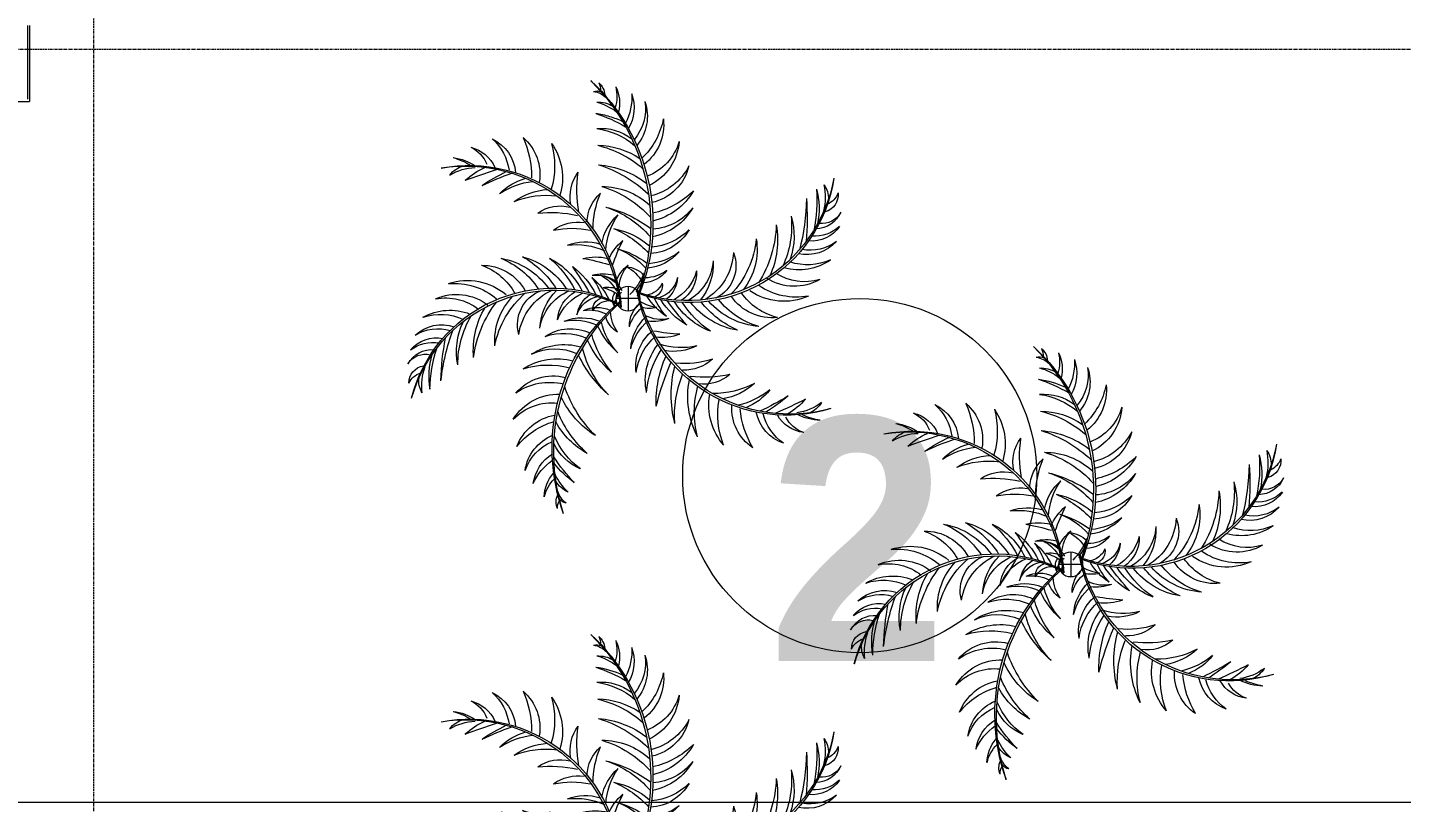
# Model space of a CAD drawing. Header units: millimetres. Extents: x 5357 to 201988, y -16345 to 109895.
# Drawn here: x 54653 to 60860, y 58337 to 61836 of the extents above; entities that cross this region are included whole.
import ezdxf

# ---------------------------------------------------------------- set-up
doc = ezdxf.new("R2010")
doc.units = ezdxf.units.MM
doc.linetypes.add('Grid Line', pattern=[22.225, 12.7, -3.175, 3.175, -3.175])
for name, color, linetype, lineweight in [('A-DETL-MEDM', 33, 'Continuous', 18), ('A-DETL-THIN', 151, 'Continuous', 9), ('A-WALL', 113, 'Continuous', 9), ('A-WALL-4', 113, 'Continuous', 18), ('G-ANNO-TEXT-1', 7, 'Continuous', 9), ('G-IMPT', 8, 'Continuous', 9), ('L-PLNT', 71, 'Continuous', 9), ('M-EQPM', 50, 'Continuous', 9), ('S-GRID-1', 1, 'Grid Line', 9)]:
    doc.layers.add(name, color=color, linetype=linetype, lineweight=lineweight)
doc.styles.add('Arial_B', font='arialbd_0.ttf', dxfattribs={"width": 0.95, "height": 1100})

# ---------------------------------------------------------------- blocks, each defined once
blk = doc.blocks.new('CAY PHAT TAI NUI - CAY PHAT TAI NUI_dwg-V717-TKCS_MB SÂN ĐƯỜNG NỘI BỘ')
at = {"layer": 'G-IMPT'}
for p, q in [((-27, 87), (-27, -143)), ((-142, -28), (88, -28))]:
    blk.add_line(p, q, dxfattribs=at)
blk.add_circle((-27, -28), 115, dxfattribs=at)
for centre, radius, start, end in [((1555, 686), 1817, 132.6655, 202.0611), ((1648, 675), 1889, 134.4929, 201.0725), ((400, 1808), 348, 153.5375, 193.5552), ((436, 1876), 358, 165.8758, 197.2634), ((351, 1881), 159, 129.8765, 177.3831), ((364, 1937), 133, 150.0492, 183.9567), ((217, 1687), 426, 160.9738, 220.018), ((264, 1759), 455, 171.5441, 219.4959), ((308, 1769), 392, 160.4234, 210.435), ((470, 1868), 533, 176.5724, 207.5063), ((407, 1302), 537, 105.1462, 127.4691), ((251, 1560), 260, 86.5707, 121.104), ((332, 1703), 221, 98.9889, 134.5565), ((270, 1833), 92.7, 72.3495, 118.8394), ((739, 314), 1475, 108.2479, 120.279), ((405, 816), 908, 106.5312, 114.8799), ((405, 816), 908, 98.1075, 106.4937), ((112, 1610), 475, 173.6919, 232.0994), ((310, 1788), 681, 190.6526, 226.6689), ((361, 880), 698, 97.7367, 130.2132), ((226, 1098), 476, 85.0356, 127.2973), ((-15, 1484), 494, 183.9122, 244.6665), ((-29, 1588), 498, 196.0518, 249.1113), ((1161, 1107), 571, 145.2695, 196.441), ((1466, 1224), 802, 164.9316, 196.0539), ((1255, 1143), 453, 130.5291, 189.4624), ((1762, 1122), 880, 155.5161, 180.8777), ((1417, 1124), 388, 115.1104, 175.1685), ((1585, 1104), 499, 131.8546, 171.2598), ((498, 426), 1017, 103.6674, 130.6694), ((272, 683), 732, 91.1382, 124.0248), ((1531, 1072), 333, 103.3982, 156.4869), ((1578, 1129), 295, 114.9497, 158.8367), ((1679, 822), 480, 97.2797, 124.4634), ((1787, 687), 634, 105.42, 120.9079), ((-152, 1325), 460, 193.1436, 257.542), ((-110, 1475), 553, 207.4653, 256.2646), ((603, 91), 1193, 107.2093, 133.4993), ((323, 366), 868, 94.8524, 127.2209), ((1468, -209), 1434, 79.4254, 175.9631), ((1504, -245), 1464, 81.0545, 175.1756), ((298, -535), 1890, 56.3077, 64.245), ((-702, -4786), 6272, 69.406, 72.2405), ((1059, 604), 656, 47.2245, 66.3575), ((1398, 714), 491, 58.9885, 88.6049), ((1449, 975), 257, 38.3487, 73.8532), ((-586, 1353), 1400, 190.2203, 290.1421), ((-605, 1310), 1375, 188.6175, 290.9058), ((-1699, 914), 215, 143.1261, 181.9236), ((-1314, 928), 569, 168.36, 193.4581), ((-655, 991), 1109, 349.3845, 8.7831), ((147, 934), 371, 347.8793, 37.5984), ((777, 335), 746, 57.193, 82.7939), ((795, 583), 540, 44.4905, 74.8429), ((200, -1375), 2671, 64.5854, 71.0796), ((-1841, 948), 164, 173.6087, 255.3147), ((-1833, 1026), 181, 199.2253, 246.7417), ((-1105, 816), 720, 164.9542, 191.1318), ((-516, 891), 1289, 175.0476, 192.4111), ((594, 731), 2307, 175.4785, 185.487), ((254, 931), 1960, 180.5402, 194.9077), ((-83, 1557), 801, 225.5325, 257.3267), ((-121, 1291), 605, 210.2813, 256.7926), ((501, 74), 993, 106.4031, 138.081), ((219, 360), 667, 89.9, 132.4205), ((-537, 630), 838, 359.6532, 23.468), ((-32, 675), 392, 2.9263, 47.5949), ((743, 123), 821, 68.5185, 97.1248), ((698, 413), 586, 53.9406, 86.7899), ((-1855, 873), 195, 206.2075, 278.3171), ((-1792, 885), 257, 202.53, 269.2067), ((-140, 1117), 576, 210.3308, 258.2326), ((-226, 1141), 517, 217.4708, 266.0439), ((469, -312), 1181, 104.1189, 126.9152), ((474, -60), 940, 108.1558, 139.078), ((700, -326), 1109, 83.637, 103.0356), ((609, 473), 371, 54.8217, 104.5408), ((-1757, 832), 318, 214.5411, 275.4551), ((-1783, 903), 344, 226.9372, 274.4317), ((-932, 560), 658, 163.4115, 199.2714), ((-652, 659), 915, 174.4333, 204.6254), ((-648, 519), 787, 169.2846, 205.0198), ((-352, 695), 1070, 181.598, 212.3759), ((-471, 387), 654, 3.4409, 34.7173), ((-256, 396), 486, 11.1959, 48.3015), ((443, 300), 392, 53.9226, 98.5912), ((-621, 436), 621, 170.7591, 217.8247), ((-355, 622), 884, 185.6411, 223.5203), ((-220, 834), 437, 209.251, 267.4647), ((-208, 1004), 549, 224.3227, 265.8007), ((260, -110), 757, 101.5461, 130.3104), ((470, -234), 938, 112.642, 137.4329), ((-316, 124), 519, 23.4136, 49.3727), ((-1702, -347), 1928, 19.23, 26.6394), ((500, -204), 838, 78.0495, 101.8643), ((-1742, 834), 407, 232.7631, 281.0044), ((-1711, 757), 371, 221.6824, 282.5793), ((-701, 283), 342, 158.8472, 243.0968), ((-475, 433), 545, 182.7548, 239.8242), ((-163, 711), 456, 221.0382, 264.3552), ((-191, 807), 507, 231.3553, 266.6037), ((303, -383), 857, 105.2804, 126.3421), ((303, -174), 658, 110.0896, 138.9984), ((463, -174), 654, 83.0252, 114.3015), ((372, 20), 486, 69.441, 106.5465), ((-1635, 761), 519, 235.0666, 285.6208), ((-1718, 805), 515, 245.4761, 288.9065), ((-289, 301), 540, 177.157, 219.4208), ((-366, 358), 463, 183.7789, 241.043), ((15, -2), 276, 95.894, 134.6668), ((146, -41), 351, 116.9691, 150.5256), ((-267, 67), 324, 3.0252, 42.9115), ((-270, -18), 389, 22.3429, 51.7944), ((721, -1550), 1928, 99.6827, 107.092), ((279, -155), 519, 76.9493, 102.9084), ((920, -305), 717, 126.2722, 154.0079), ((4229, -2339), 4556, 145.0164, 148.7416), ((1020, -263), 688, 116.7081, 153.6869), ((1335, -389), 969, 130.1064, 152.7587), ((1149, -314), 705, 105.0601, 147.7387), ((1406, -413), 896, 119.4093, 147.3895), ((1296, -346), 709, 100.2908, 144.0247), ((1441, -339), 742, 111.436, 147.2707), ((1346, -178), 464, 89.3204, 151.136), ((1545, -262), 581, 109.4272, 151.0014), ((-1688, 627), 496, 253.0795, 302.6056), ((-1592, 574), 486, 240.2787, 301.8143), ((-240, 351), 448, 195.2039, 241.2333), ((-348, 223), 324, 178.1536, 236.2901), ((-202, 187), 290, 183.2996, 229.6206), ((-241, 225), 258, 192.0811, 252.8057), ((-159, 411), 290, 216.7085, 267.5007), ((-187, 507), 339, 232.7518, 269.7736), ((382, 435), 602, 201.4489, 224.7395), ((104, 247), 284, 186.3094, 223.0804), ((284, -93), 290, 100.082, 150.8741), ((382, -112), 339, 116.1252, 153.147), ((271, -130), 324, 83.4105, 123.2969), ((205, -183), 389, 74.5276, 103.9792), ((683, -285), 587, 128.9882, 154.5528), ((834, -220), 651, 143.0281, 161.2689), ((1484, -422), 565, 71.5751, 130.1478), ((-1552, 350), 1464, 254.7886, 348.9098), ((-1520, 310), 1434, 253.1595, 349.6972), ((-1611, 611), 625, 259.4757, 304.2065), ((-1494, 512), 565, 245.8985, 304.4712), ((-1571, 359), 581, 283.7506, 325.3247), ((-234, 97), 117, 169.3573, 249.7771), ((-179, 187), 183, 202.0223, 262.5403), ((-78, -112), 183, 5.2465, 51.9003), ((663, -1348), 1400, 15.8969, 115.8188), ((338, -392), 486, 105.4698, 124.689), ((678, -1304), 1375, 14.2942, 116.5824), ((166, -194), 274, 81.1818, 112.0501), ((0, -41), 117, 332.5815, 32.6083), ((166, -227), 290, 8.9763, 55.2972), ((219, -386), 448, 20.8805, 66.9099), ((314, -248), 324, 3.8302, 61.9668), ((346, -380), 463, 9.4556, 66.7197), ((263, -331), 540, 2.8337, 45.0974), ((462, -444), 545, 8.4315, 65.5008), ((671, -273), 342, 344.5238, 68.7734), ((361, -644), 884, 11.3177, 49.1969), ((1610, -509), 625, 85.1523, 129.8831), ((1587, -474), 486, 65.9553, 127.491), ((-1382, 256), 464, 263.6437, 325.4594), ((-1460, 425), 742, 285.7594, 321.594), ((-1316, 417), 709, 274.6142, 318.3481), ((-1418, 496), 896, 293.7326, 321.7128), ((-1172, 371), 705, 279.3835, 322.062), ((-1049, 307), 688, 291.0314, 328.0102), ((-1350, 465), 969, 304.4297, 327.082), ((-945, 340), 717, 300.5955, 328.3312), ((-4036, 2691), 4556, 319.3398, 323.065), ((-711, 296), 587, 303.3116, 328.8762), ((-868, 247), 651, 317.3515, 335.5923), ((-377, 368), 486, 279.2039, 298.4231), ((-228, 153), 274, 254.9159, 285.7842), ((-367, -383), 339, 15.5459, 52.5677), ((-330, -289), 290, 359.5026, 50.2948), ((-1217, -1468), 1889, 341.9561, 48.5357), ((-1130, -1436), 1817, 340.1287, 49.5243), ((265, -400), 290, 64.1718, 114.9639), ((143, -229), 183, 27.699, 88.2169), ((189, -134), 117, 355.0339, 75.4538), ((208, -260), 258, 17.7578, 78.4823), ((607, -432), 621, 356.4358, 43.5014), ((365, -717), 1070, 7.2747, 38.0526), ((642, -513), 787, 354.9612, 30.6965), ((1688, -517), 496, 78.7561, 128.2822), ((-339, 100), 324, 257.1446, 297.031), ((-267, 146), 389, 248.2617, 277.7133), ((-545, -624), 507, 14.1494, 49.3978), ((-508, -531), 456, 3.8323, 47.1493), ((-416, -94), 658, 317.5529, 346.4616), ((-214, -140), 351, 324.4323, 357.9888), ((-80, -114), 276, 303.3573, 342.13), ((334, -473), 339, 80.215, 117.2368), ((407, -664), 456, 68.5015, 111.8185), ((475, -738), 507, 78.8186, 114.0669), ((660, -652), 915, 0.11, 30.302), ((1649, -656), 519, 60.7432, 111.2974), ((1736, -691), 515, 71.1528, 114.5832), ((929, -526), 658, 349.0881, 24.948), ((-631, 1561), 1928, 273.4168, 280.8261), ((-344, 126), 519, 250.6834, 276.6425), ((-650, -791), 549, 7.1168, 48.5948), ((-538, -663), 437, 352.0451, 50.2588), ((-512, 91), 857, 312.7436, 333.8053), ((-591, -118), 938, 320.1052, 344.8961), ((513, -748), 437, 56.7143, 114.928), ((581, -904), 549, 71.7859, 113.264), ((1724, -644), 371, 47.3591, 108.2559), ((-215, -1012), 1960, 6.2169, 20.5843), ((1762, -718), 407, 58.4397, 106.6811), ((-525, 165), 654, 256.7593, 288.0357), ((-456, -38), 486, 243.1751, 280.2806), ((-1097, -995), 900, 5.4665, 32.5493), ((-724, -797), 534, 347.879, 38.8732), ((-348, -131), 757, 309.0093, 337.7736), ((-514, -275), 940, 315.619, 346.5413), ((573, -1036), 576, 57.794, 105.6958), ((661, -1017), 517, 64.934, 113.5071), ((-573, -846), 2307, 1.1551, 11.1637), ((1777, -714), 318, 40.2177, 101.1317), ((1810, -783), 344, 52.6139, 100.1084), ((548, -896), 1289, 0.7243, 18.0878), ((1817, -764), 257, 28.2066, 94.8834), ((-559, 199), 838, 251.7836, 275.5984), ((-557, -308), 392, 227.6568, 272.3253), ((-3068, -1735), 2861, 14.0564, 22.8618), ((-1378, -1007), 1086, 358.2571, 23.9141), ((-626, -48), 1181, 311.5821, 334.3785), ((637, -1199), 605, 57.7445, 104.2558), ((1126, -763), 720, 350.6309, 16.8085), ((1879, -745), 195, 31.8841, 103.9938), ((-744, 342), 1109, 257.3711, 276.7697), ((-741, -462), 371, 228.5558, 278.2749), ((-1492, -1128), 1027, 355.921, 22.071), ((-1463, -933), 1030, 344.9174, 15.2332), ((726, -1453), 801, 72.9957, 104.79), ((680, -1215), 460, 40.6068, 105.0053), ((1345, -854), 569, 354.0366, 19.1347), ((1872, -822), 164, 359.2853, 80.9914), ((1727, -802), 215, 328.8028, 7.6003), ((1872, -900), 181, 24.902, 72.4184), ((-938, -551), 540, 218.2246, 248.577), ((-892, -306), 746, 230.9271, 256.528), ((-835, -99), 821, 242.2526, 270.8589), ((-823, -392), 586, 227.6747, 260.5241), ((-1534, -1095), 883, 344.6764, 16.0059), ((-1431, -947), 841, 333.0371, 10.588), ((-559, -468), 1193, 314.6726, 340.9626), ((711, -1368), 553, 54.9285, 103.7278), ((-1552, -615), 491, 232.7226, 262.339), ((-1631, -869), 257, 212.0828, 247.5873), ((1136, 4622), 6272, 243.1401, 245.9747), ((-1202, -543), 656, 220.9587, 240.0916), ((-132, 1330), 2671, 238.3195, 244.8137), ((-321, 506), 1890, 230.0418, 237.9791), ((-1456, -1057), 453, 304.2632, 3.1965), ((-1359, -1032), 571, 319.0036, 10.1751), ((-1674, -1115), 802, 338.6657, 9.788), ((-184, -583), 868, 302.3156, 334.6841), ((631, -1420), 494, 31.3755, 92.1297), ((692, -1506), 498, 43.515, 96.5745), ((-1843, -692), 480, 271.0138, 298.1976), ((-1935, -546), 634, 279.1542, 294.6421), ((-1722, -957), 333, 277.1323, 330.2211), ((-1775, -1008), 295, 288.6838, 332.5709), ((-1615, -1021), 388, 288.8445, 348.9026), ((-1780, -983), 499, 305.5887, 344.9939), ((-1958, -981), 880, 329.2502, 354.6118), ((-312, -717), 1017, 311.1306, 338.1326), ((576, -1590), 475, 21.1552, 79.5627), ((7, -841), 732, 298.6014, 331.488), ((483, -1839), 681, 38.1159, 74.1321), ((19, -1057), 698, 305.1999, 337.6764), ((240, -1188), 476, 292.4989, 334.7606), ((520, -1707), 426, 8.437, 67.4813), ((511, -1792), 455, 19.0073, 66.9591), ((-577, -729), 1475, 315.7112, 327.7422), ((378, -1984), 533, 24.0356, 54.9695), ((476, -1821), 392, 7.8866, 57.8982), ((-50, -1020), 908, 305.5707, 322.3431), ((173, -1452), 537, 312.6095, 334.9323), ((413, -1898), 348, 1.0007, 41.0185), ((431, -1610), 260, 294.034, 328.5673), ((412, -1975), 358, 13.3391, 44.7266), ((424, -1774), 221, 306.4521, 342.0198), ((540, -1860), 92.7, 279.8128, 326.3027), ((504, -1996), 133, 357.5124, 31.4199), ((490, -1941), 159, 337.3398, 24.8463)]:
    blk.add_arc(centre, radius, start, end, dxfattribs=at)
blk = doc.blocks.new('CAY PHAT TAI NUI - CAY PHAT TAI NUI-V718-TKCS_MB SÂN ĐƯỜNG NỘI BỘ')
at = {"extrusion": (0, 0, -1), "xscale": 0.48, "yscale": 0.48, "zscale": -0.48, "rotation": 180}
blk.add_blockref('CAY PHAT TAI NUI - CAY PHAT TAI NUI_dwg-V717-TKCS_MB SÂN ĐƯỜNG NỘI BỘ', (0, 0), dxfattribs=at)
blk = doc.blocks.new('CAY PHAT TAI NUI - CAY PHAT TAI NUI_dwg-2249753-TKCS_MB SÂN ĐƯỜNG NỘI BỘ')
at = {"layer": 'G-IMPT'}
for p, q in [((-27, 87), (-27, -143)), ((-142, -28), (88, -28))]:
    blk.add_line(p, q, dxfattribs=at)
blk.add_circle((-27, -28), 115, dxfattribs=at)
for centre, radius, start, end in [((1555, 686), 1817, 132.6655, 202.0611), ((1648, 675), 1889, 134.4929, 201.0725), ((400, 1808), 348, 153.5375, 193.5552), ((436, 1876), 358, 165.8758, 197.2634), ((351, 1881), 159, 129.8765, 177.3831), ((364, 1937), 133, 150.0492, 183.9567), ((217, 1687), 426, 160.9738, 220.018), ((264, 1759), 455, 171.5441, 219.4959), ((308, 1769), 392, 160.4234, 210.435), ((470, 1868), 533, 176.5724, 207.5063), ((407, 1302), 537, 105.1462, 127.4691), ((251, 1560), 260, 86.5707, 121.104), ((332, 1703), 221, 98.9889, 134.5565), ((270, 1833), 92.7, 72.3495, 118.8394), ((739, 314), 1475, 108.2479, 120.279), ((405, 816), 908, 98.1075, 114.8799), ((112, 1610), 475, 173.6919, 232.0994), ((310, 1788), 681, 190.6526, 226.6689), ((361, 880), 698, 97.7367, 130.2132), ((226, 1098), 476, 85.0356, 127.2973), ((-15, 1484), 494, 183.9122, 244.6665), ((-29, 1588), 498, 196.0518, 249.1113), ((1161, 1107), 571, 145.2695, 196.441), ((1466, 1224), 802, 164.9316, 196.0539), ((1255, 1143), 453, 130.5291, 189.4624), ((1762, 1122), 880, 155.5161, 180.8777), ((1417, 1124), 388, 115.1104, 175.1685), ((1585, 1104), 499, 131.8546, 171.2598), ((498, 426), 1017, 103.6674, 130.6694), ((272, 683), 732, 91.1382, 124.0248), ((1531, 1072), 333, 103.3982, 156.4869), ((1578, 1129), 295, 114.9497, 158.8367), ((1679, 822), 480, 97.2797, 124.4634), ((1787, 687), 634, 105.42, 120.9079), ((-152, 1325), 460, 193.1436, 257.542), ((-110, 1475), 553, 207.4653, 256.2646), ((603, 91), 1193, 107.2093, 133.4993), ((323, 366), 868, 94.8524, 127.2209), ((1468, -209), 1434, 79.4254, 175.9631), ((1504, -245), 1464, 81.0545, 175.1756), ((298, -535), 1890, 56.3077, 64.245), ((-702, -4786), 6272, 69.406, 72.2405), ((1059, 604), 656, 47.2245, 66.3575), ((1398, 714), 491, 58.9885, 88.6049), ((1449, 975), 257, 38.3487, 73.8532), ((-586, 1353), 1400, 190.2203, 290.1421), ((-605, 1310), 1375, 188.6175, 290.9058), ((-1699, 914), 215, 143.1261, 181.9236), ((-1314, 928), 569, 168.36, 193.4581), ((-655, 991), 1109, 349.3845, 8.7831), ((147, 934), 371, 347.8793, 37.5984), ((777, 335), 746, 57.193, 82.7939), ((795, 583), 540, 44.4905, 74.8429), ((200, -1375), 2671, 64.5854, 71.0796), ((-1841, 948), 164, 173.6087, 255.3147), ((-1833, 1026), 181, 199.2253, 246.7417), ((-1105, 816), 720, 164.9542, 191.1318), ((-516, 891), 1289, 175.0476, 192.4111), ((594, 731), 2307, 175.4785, 185.487), ((254, 931), 1960, 180.5402, 194.9077), ((-83, 1557), 801, 225.5325, 257.3267), ((-121, 1291), 605, 210.2813, 256.7926), ((501, 74), 993, 106.4031, 138.081), ((219, 360), 667, 89.9, 132.4205), ((-537, 630), 838, 359.6532, 23.468), ((-32, 675), 392, 2.9263, 47.5949), ((743, 123), 821, 68.5185, 97.1248), ((698, 413), 586, 53.9406, 86.7899), ((-1855, 873), 195, 206.2075, 278.3171), ((-1792, 885), 257, 202.53, 269.2067), ((-140, 1117), 576, 210.3308, 258.2326), ((-226, 1141), 517, 217.4708, 266.0439), ((469, -312), 1181, 104.1189, 126.9152), ((474, -60), 940, 108.1558, 139.078), ((700, -326), 1109, 83.637, 103.0356), ((609, 473), 371, 54.8217, 104.5408), ((-1757, 832), 318, 214.5411, 275.4551), ((-1783, 903), 344, 226.9372, 274.4317), ((-932, 560), 658, 163.4115, 199.2714), ((-652, 659), 915, 174.4333, 204.6254), ((-648, 519), 787, 169.2846, 205.0198), ((-352, 695), 1070, 181.598, 212.3759), ((-471, 387), 654, 3.4409, 34.7173), ((-256, 396), 486, 11.1959, 48.3015), ((443, 300), 392, 53.9226, 98.5912), ((-621, 436), 621, 170.7591, 217.8247), ((-355, 622), 884, 185.6411, 223.5203), ((-220, 834), 437, 209.251, 267.4647), ((-208, 1004), 549, 224.3227, 265.8007), ((260, -110), 757, 101.5461, 130.3104), ((470, -234), 938, 112.642, 137.4329), ((-316, 124), 519, 23.4136, 49.3727), ((-1702, -347), 1928, 19.23, 26.6394), ((500, -204), 838, 78.0495, 101.8643), ((-1742, 834), 407, 232.7631, 281.0044), ((-1711, 757), 371, 221.6824, 282.5793), ((-701, 283), 342, 158.8472, 243.0968), ((-475, 433), 545, 182.7548, 239.8242), ((-163, 711), 456, 221.0382, 264.3552), ((-191, 807), 507, 231.3553, 266.6037), ((303, -383), 857, 105.2804, 126.3421), ((303, -174), 658, 110.0896, 138.9984), ((463, -174), 654, 83.0252, 114.3015), ((372, 20), 486, 69.441, 106.5465), ((-1635, 761), 519, 235.0666, 285.6208), ((-1718, 805), 515, 245.4761, 288.9065), ((-289, 301), 540, 177.157, 219.4208), ((-366, 358), 463, 183.7789, 241.043), ((15, -2), 276, 95.894, 134.6668), ((146, -41), 351, 116.9691, 150.5256), ((-267, 67), 324, 3.0252, 42.9115), ((-270, -18), 389, 22.3429, 51.7944), ((721, -1550), 1928, 99.6827, 107.092), ((279, -155), 519, 76.9493, 102.9084), ((920, -305), 717, 126.2722, 154.0079), ((4229, -2339), 4556, 145.0164, 148.7416), ((1020, -263), 688, 116.7081, 153.6869), ((1335, -389), 969, 130.1064, 152.7587), ((1149, -314), 705, 105.0601, 147.7387), ((1406, -413), 896, 119.4093, 147.3895), ((1296, -346), 709, 100.2908, 144.0247), ((1441, -339), 742, 111.436, 147.2707), ((1346, -178), 464, 89.3204, 151.136), ((1545, -262), 581, 109.4272, 151.0014), ((-1688, 627), 496, 253.0795, 302.6056), ((-1592, 574), 486, 240.2787, 301.8143), ((-240, 351), 448, 195.2039, 241.2333), ((-348, 223), 324, 178.1536, 236.2901), ((-202, 187), 290, 183.2996, 229.6206), ((-241, 225), 258, 192.0811, 252.8057), ((-159, 411), 290, 216.7085, 267.5007), ((-187, 507), 339, 232.7518, 269.7736), ((382, 435), 602, 201.4489, 224.7395), ((104, 247), 284, 186.3094, 223.0804), ((284, -93), 290, 100.082, 150.8741), ((382, -112), 339, 116.1252, 153.147), ((271, -130), 324, 83.4105, 123.2969), ((205, -183), 389, 74.5276, 103.9792), ((683, -285), 587, 128.9882, 154.5528), ((834, -220), 651, 143.0281, 161.2689), ((1484, -422), 565, 71.5751, 130.1478), ((-1552, 350), 1464, 254.7886, 348.9098), ((-1520, 310), 1434, 253.1595, 349.6972), ((-1611, 611), 625, 259.4757, 304.2065), ((-1494, 512), 565, 245.8985, 304.4712), ((-1571, 359), 581, 283.7506, 325.3247), ((-234, 97), 117, 169.3573, 249.7771), ((-179, 187), 183, 202.0223, 262.5403), ((-78, -112), 183, 5.2465, 51.9003), ((663, -1348), 1400, 15.8969, 115.8188), ((338, -392), 486, 105.4698, 124.689), ((678, -1304), 1375, 14.2942, 116.5824), ((166, -194), 274, 81.1818, 112.0501), ((0, -41), 117, 332.5815, 32.6083), ((166, -227), 290, 8.9763, 55.2972), ((219, -386), 448, 20.8805, 66.9099), ((314, -248), 324, 3.8302, 61.9668), ((346, -380), 463, 9.4556, 66.7197), ((263, -331), 540, 2.8337, 45.0974), ((462, -444), 545, 8.4315, 65.5008), ((671, -273), 342, 344.5238, 68.7734), ((361, -644), 884, 11.3177, 49.1969), ((1610, -509), 625, 85.1523, 129.8831), ((1587, -474), 486, 65.9553, 127.491), ((-1382, 256), 464, 263.6437, 325.4594), ((-1460, 425), 742, 285.7594, 321.594), ((-1316, 417), 709, 274.6142, 318.3481), ((-1418, 496), 896, 293.7326, 321.7128), ((-1172, 371), 705, 279.3835, 322.062), ((-1049, 307), 688, 291.0314, 328.0102), ((-1350, 465), 969, 304.4297, 327.082), ((-945, 340), 717, 300.5955, 328.3312), ((-4036, 2691), 4556, 319.3398, 323.065), ((-711, 296), 587, 303.3116, 328.8762), ((-868, 247), 651, 317.3515, 335.5923), ((-377, 368), 486, 279.2039, 298.4231), ((-228, 153), 274, 254.9159, 285.7842), ((-367, -383), 339, 15.5459, 52.5677), ((-330, -289), 290, 359.5026, 50.2948), ((-1217, -1468), 1889, 341.9561, 48.5357), ((-1130, -1436), 1817, 340.1287, 49.5243), ((265, -400), 290, 64.1718, 114.9639), ((143, -229), 183, 27.699, 88.2169), ((189, -134), 117, 355.0339, 75.4538), ((208, -260), 258, 17.7578, 78.4823), ((607, -432), 621, 356.4358, 43.5014), ((365, -717), 1070, 7.2747, 38.0526), ((642, -513), 787, 354.9612, 30.6965), ((1688, -517), 496, 78.7561, 128.2822), ((-339, 100), 324, 257.1446, 297.031), ((-267, 146), 389, 248.2617, 277.7133), ((-545, -624), 507, 14.1494, 49.3978), ((-508, -531), 456, 3.8323, 47.1493), ((-416, -94), 658, 317.5529, 346.4616), ((-214, -140), 351, 324.4323, 357.9888), ((-80, -114), 276, 303.3573, 342.13), ((334, -473), 339, 80.215, 117.2368), ((407, -664), 456, 68.5015, 111.8185), ((475, -738), 507, 78.8186, 114.0669), ((660, -652), 915, 0.11, 30.302), ((1649, -656), 519, 60.7432, 111.2974), ((1736, -691), 515, 71.1528, 114.5832), ((929, -526), 658, 349.0881, 24.948), ((-631, 1561), 1928, 273.4168, 280.8261), ((-344, 126), 519, 250.6834, 276.6425), ((-650, -791), 549, 7.1168, 48.5948), ((-538, -663), 437, 352.0451, 50.2588), ((-512, 91), 857, 312.7436, 333.8053), ((-591, -118), 938, 320.1052, 344.8961), ((513, -748), 437, 56.7143, 114.928), ((581, -904), 549, 71.7859, 113.264), ((1724, -644), 371, 47.3591, 108.2559), ((-215, -1012), 1960, 6.2169, 20.5843), ((1762, -718), 407, 58.4397, 106.6811), ((-525, 165), 654, 256.7593, 288.0357), ((-456, -38), 486, 243.1751, 280.2806), ((-1097, -995), 900, 5.4665, 32.5493), ((-724, -797), 534, 347.879, 38.8732), ((-348, -131), 757, 309.0093, 337.7736), ((-514, -275), 940, 315.619, 346.5413), ((573, -1036), 576, 57.794, 105.6958), ((661, -1017), 517, 64.934, 113.5071), ((-573, -846), 2307, 1.1551, 11.1637), ((1777, -714), 318, 40.2177, 101.1317), ((1810, -783), 344, 52.6139, 100.1084), ((548, -896), 1289, 0.7243, 18.0878), ((1817, -764), 257, 28.2066, 94.8834), ((-559, 199), 838, 251.7836, 275.5984), ((-557, -308), 392, 227.6568, 272.3253), ((-3068, -1735), 2861, 14.0564, 22.8618), ((-1378, -1007), 1086, 358.2571, 23.9141), ((-626, -48), 1181, 311.5821, 334.3785), ((637, -1199), 605, 57.7445, 104.2558), ((1126, -763), 720, 350.6309, 16.8085), ((1879, -745), 195, 31.8841, 103.9938), ((-744, 342), 1109, 257.3711, 276.7697), ((-741, -462), 371, 228.5558, 278.2749), ((-1492, -1128), 1027, 355.921, 22.071), ((-1463, -933), 1030, 344.9174, 15.2332), ((726, -1453), 801, 72.9957, 104.79), ((680, -1215), 460, 40.6068, 105.0053), ((1345, -854), 569, 354.0366, 19.1347), ((1872, -822), 164, 359.2853, 80.9914), ((1727, -802), 215, 328.8028, 7.6003), ((1872, -900), 181, 24.902, 72.4184), ((-938, -551), 540, 218.2246, 248.577), ((-892, -306), 746, 230.9271, 256.528), ((-835, -99), 821, 242.2526, 270.8589), ((-823, -392), 586, 227.6747, 260.5241), ((-1534, -1095), 883, 344.6764, 16.0059), ((-1431, -947), 841, 333.0371, 10.588), ((-559, -468), 1193, 314.6726, 340.9626), ((711, -1368), 553, 54.9285, 103.7278), ((-1552, -615), 491, 232.7226, 262.339), ((-1631, -869), 257, 212.0828, 247.5873), ((1136, 4622), 6272, 243.1401, 245.9747), ((-1202, -543), 656, 220.9587, 240.0916), ((-132, 1330), 2671, 238.3195, 244.8137), ((-321, 506), 1890, 230.0418, 237.9791), ((-1456, -1057), 453, 304.2632, 3.1965), ((-1359, -1032), 571, 319.0036, 10.1751), ((-1674, -1115), 802, 338.6657, 9.788), ((-184, -583), 868, 302.3156, 334.6841), ((631, -1420), 494, 31.3755, 92.1297), ((692, -1506), 498, 43.515, 96.5745), ((-1843, -692), 480, 271.0138, 298.1976), ((-1935, -546), 634, 279.1542, 294.6421), ((-1722, -957), 333, 277.1323, 330.2211), ((-1775, -1008), 295, 288.6838, 332.5709), ((-1615, -1021), 388, 288.8445, 348.9026), ((-1780, -983), 499, 305.5887, 344.9939), ((-1958, -981), 880, 329.2502, 354.6118), ((-312, -717), 1017, 311.1306, 338.1326), ((576, -1590), 475, 21.1552, 79.5627), ((7, -841), 732, 298.6014, 331.488), ((483, -1839), 681, 38.1159, 74.1321), ((19, -1057), 698, 305.1999, 337.6764), ((240, -1188), 476, 292.4989, 334.7606), ((520, -1707), 426, 8.437, 67.4813), ((511, -1792), 455, 19.0073, 66.9591), ((-577, -729), 1475, 315.7112, 327.7422), ((378, -1984), 533, 24.0356, 54.9695), ((476, -1821), 392, 7.8866, 57.8982), ((-50, -1020), 908, 305.5707, 322.3431), ((173, -1452), 537, 312.6095, 334.9323), ((413, -1898), 348, 1.0007, 41.0185), ((431, -1610), 260, 294.034, 328.5673), ((412, -1975), 358, 13.3391, 44.7266), ((424, -1774), 221, 306.4521, 342.0198), ((540, -1860), 92.7, 279.8128, 326.3027), ((504, -1996), 133, 357.5124, 31.4199), ((490, -1941), 159, 337.3398, 24.8463)]:
    blk.add_arc(centre, radius, start, end, dxfattribs=at)
blk = doc.blocks.new('CAY PHAT TAI NUI - CAY PHAT TAI NUI-2271499-TKCS_MB SÂN ĐƯỜNG NỘI BỘ')
at = {"extrusion": (0, 0, -1), "xscale": 0.48, "yscale": 0.48, "zscale": -0.48, "rotation": 180}
blk.add_blockref('CAY PHAT TAI NUI - CAY PHAT TAI NUI_dwg-2249753-TKCS_MB SÂN ĐƯỜNG NỘI BỘ', (0, 0), dxfattribs=at)
blk = doc.blocks.new('TKTC_NAP THAM BE NUOC NGAM_260130 - TKTC_XREF_260130_NAP THAM BE NUOC NGAM_dwg-4013458-TKCS_MB SÂN ĐƯỜNG NỘI BỘ')
at = {"layer": 'G-IMPT'}
blk.add_line((-140009.1, 153914.7), (-149699, 153914.7), dxfattribs=at)
blk = doc.blocks.new('TKTC_NAP THAM BE NUOC NGAM_260130 - NẮP THĂM BỂ NƯỚC NGẦM-2336355-TKCS_MB SÂN ĐƯỜNG NỘI BỘ')
blk.add_blockref('TKTC_NAP THAM BE NUOC NGAM_260130 - TKTC_XREF_260130_NAP THAM BE NUOC NGAM_dwg-4013458-TKCS_MB SÂN ĐƯỜNG NỘI BỘ', (150009, -139814.7))

msp = doc.modelspace()

# ---------------------------------------------------------------- linework, layer by layer
at = {"layer": 'A-DETL-MEDM'}
msp.add_circle((58412.7, 59812.5), 800, dxfattribs=at)
at = {"layer": 'A-DETL-THIN'}
msp.add_arc((60152.6, 61261.9), 3000, 0, 90, dxfattribs=at)
msp.add_arc((60152.6, 61261.9), 3000, 0, 90, dxfattribs=at)
at = {"layer": 'A-WALL'}
for radius, start, end in [(3000, 0.12802, 89.71564), (3000, 0.12802, 89.71564), (2900, 0, 90), (2900, 0, 90), (2890, 7.51274, 90)]:
    msp.add_arc((60152.6, 61258.6), radius, start, end, dxfattribs=at)
at = {"layer": 'A-WALL-4'}
for p, q in [((54652.6, 61845.3), (54652.6, 61512)), ((54662.6, 61511.9), (54662.6, 61845.3)), ((53462.6, 61501.9), (54662.2, 61501.9)), ((54662.6, 61501.9), (54662.6, 61511.6))]:
    msp.add_line(p, q, dxfattribs=at)
at = {"layer": 'S-GRID-1'}
for p, q in [((54952.6, 20960.6), (54952.6, 80482.7)), ((131551.8, 61736.9), (29351.8, 61736.9))]:
    msp.add_line(p, q, dxfattribs=at)

# ---------------------------------------------------------------- block references
at = {"layer": 'L-PLNT', "rotation": 180}
for name, p in [('CAY PHAT TAI NUI - CAY PHAT TAI NUI-V718-TKCS_MB SÂN ĐƯỜNG NỘI BỘ', (57352.6, 60625.3)), ('CAY PHAT TAI NUI - CAY PHAT TAI NUI-2271499-TKCS_MB SÂN ĐƯỜNG NỘI BỘ', (59352.6, 59425.3)), ('CAY PHAT TAI NUI - CAY PHAT TAI NUI-2271499-TKCS_MB SÂN ĐƯỜNG NỘI BỘ', (57352.6, 58125.3))]:
    msp.add_blockref(name, p, dxfattribs=at)
at = {"layer": 'M-EQPM'}
msp.add_blockref('TKTC_NAP THAM BE NUOC NGAM_260130 - NẮP THĂM BỂ NƯỚC NGẦM-2336355-TKCS_MB SÂN ĐƯỜNG NỘI BỘ', (53152.6, 44236.9), dxfattribs=at)

# ---------------------------------------------------------------- texts
at = {"layer": 'G-ANNO-TEXT-1', "insert": (58402.2, 59525.5), "char_height": 1100, "width": 1534.06, "attachment_point": 5, "line_spacing_factor": 0.936439, "style": 'Arial_B'}
msp.add_mtext('\\pt2508,5016,7524,10032,12540,15048,17556,20064,22572,25080,27588,30096,32604,35112,37620,40128,42636,45144,47652,50160,52668,55176,57684,60192,62700,65208,67716,70224,72732,75240,77748,80256;2', dxfattribs=at)

doc.saveas('drawing.dxf')
